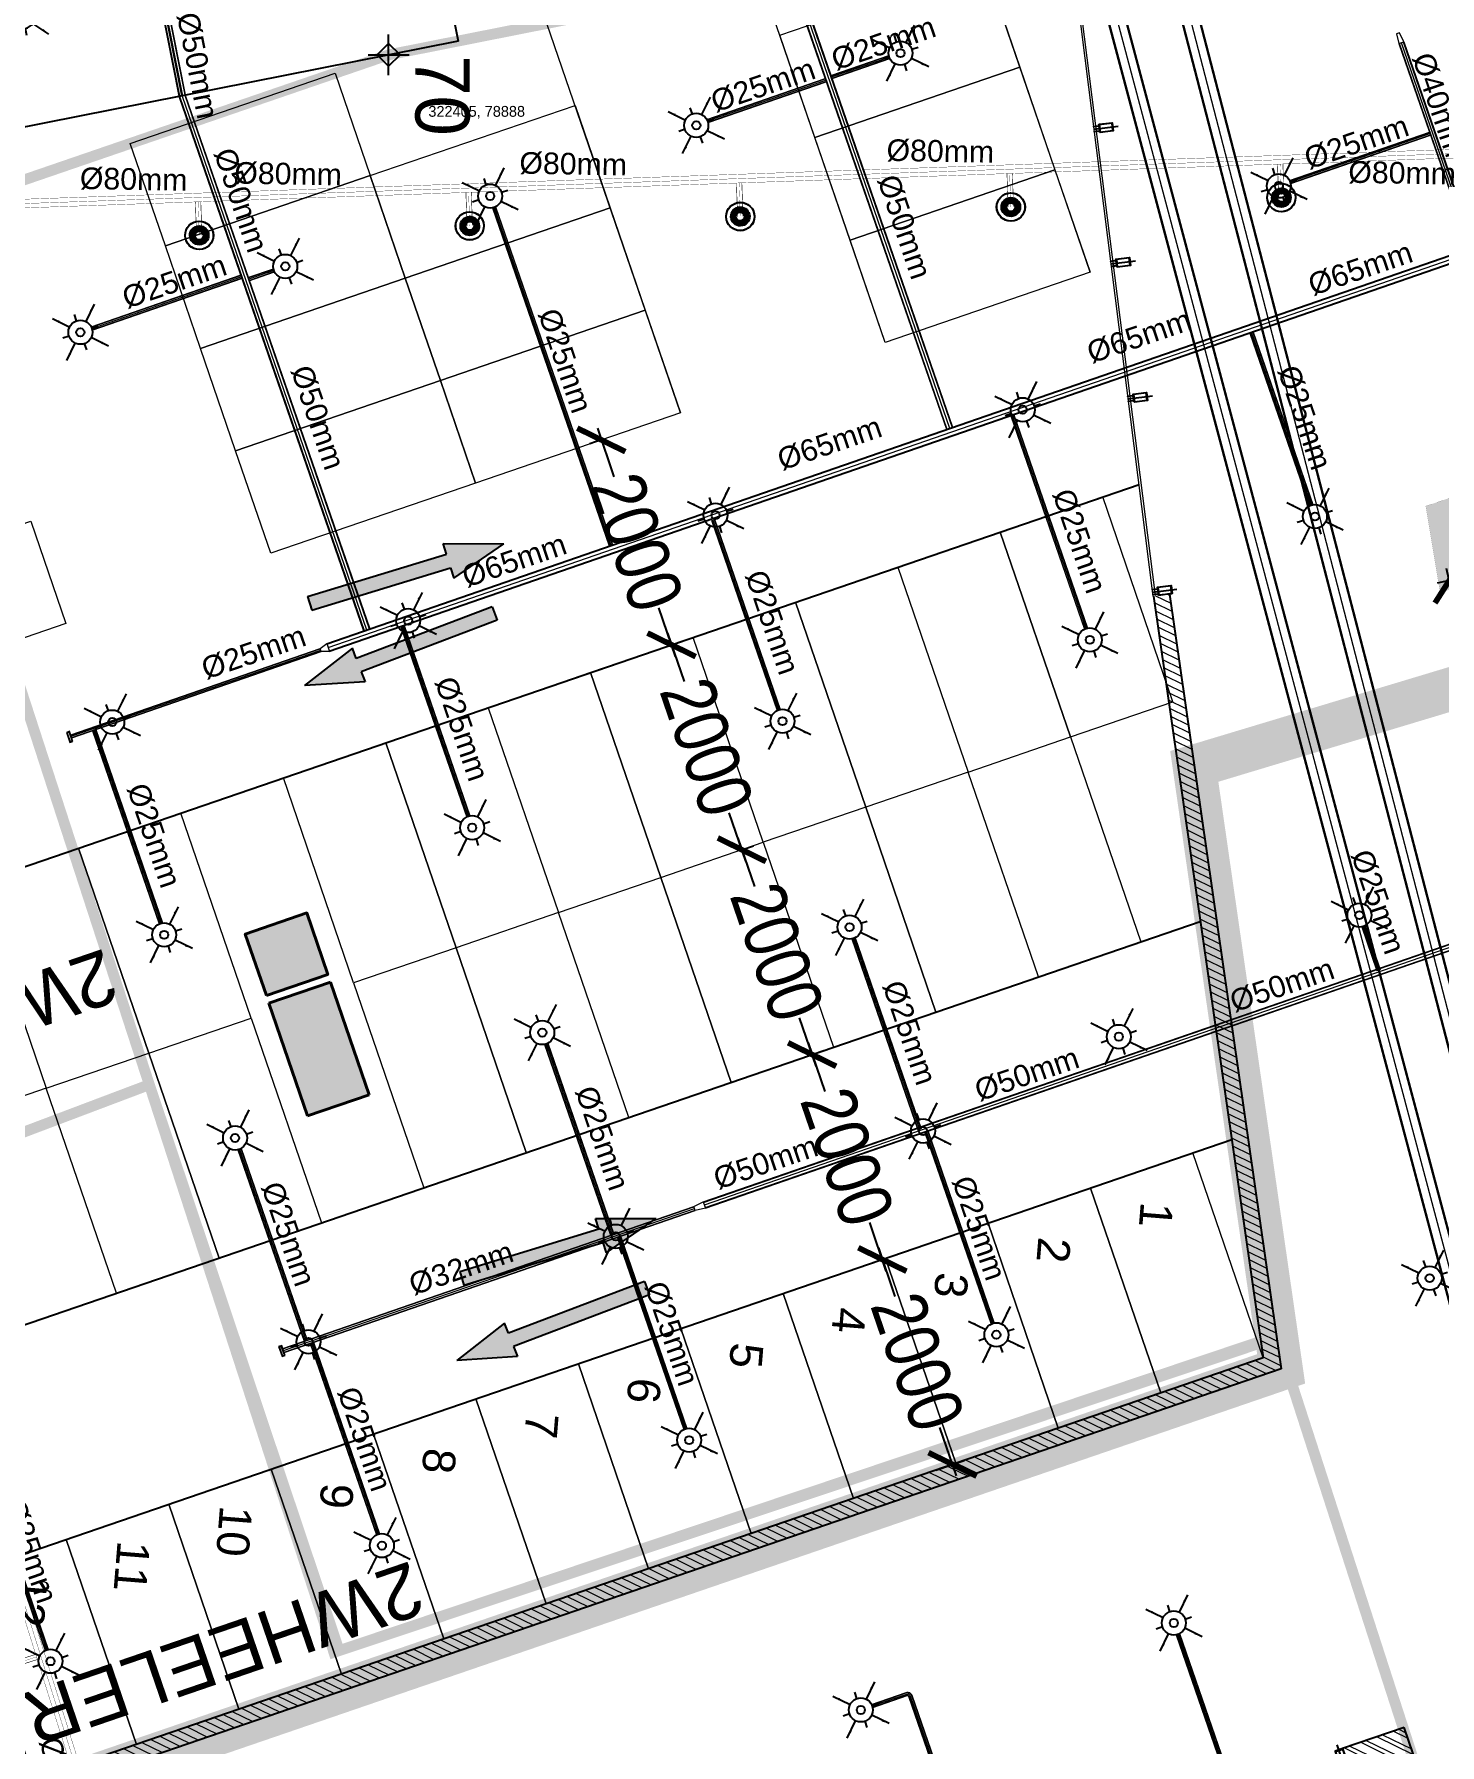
# Model space of a CAD drawing. Header units: inches. Extents: x 257070 to 799932, y -17980 to 269260.
# Drawn here: x 319131 to 332113, y 63285 to 79079 of the extents above; entities that cross this region are included whole.
import ezdxf
from ezdxf.enums import TextEntityAlignment as Align

# ---------------------------------------------------------------- set-up
doc = ezdxf.new("R2010")
doc.units = ezdxf.units.IN
doc.header["$MEASUREMENT"] = 0
doc.header["$PDMODE"] = 99
doc.header["$PDSIZE"] = 100
doc.linetypes.add('Basement 1floor plan$0$CENTERX2', pattern=[4, 2.5, -0.5, 0.5, -0.5])
doc.layers.add('0-AES-F-HYDRANT PIPE', color=7, linetype='Continuous', lineweight=15, true_color=0xf57247)
for name, color, linetype in [('0-AES-F-SPRINKLER', 10, 'Continuous'), ('0-aes-ff Nozzel', 30, 'Continuous'), ('0-aes-water curtan pipe', 200, 'Continuous'), ('2 wheeler barrier', 170, 'Continuous'), ('basement-1 r.c.c.$0$DSP_R.C.C.', 1, 'Continuous'), ('basement-1 r.c.c.$0$DSP_R.C.C. HATCH', 253, 'Continuous'), ('basement1_AP$0$A-_ROAD----_E-_-', 2, 'Continuous'), ('C 9$0$DSP_GLAZING', 150, 'Continuous'), ('C 9$0$DSP_MISCELANEOUS', 143, 'Continuous'), ('DSP_MISCELANEOUS', 252, 'Continuous'), ('DSP_SLAB CO-ORDINATES', 160, 'Continuous'), ('DSP_WALL', 7, 'Continuous'), ('RETAIL', 40, 'Continuous')]:
    doc.layers.add(name, color=color, linetype=linetype)
for name, color, linetype, lineweight in [('0-AES-F-SPRINKLER PIPE', 10, 'Continuous', 15), ('0-aes-FF-Sprinkler Header', 5, 'Continuous', 0), ('07--DIM-2', 2, 'Continuous', 25), ('E--CONCRETE-4', 4, 'Continuous', 40), ('E--CONCRETE-SHADE', 253, 'Continuous', 20), ('F--BRICKWALL HATCH', 252, 'Continuous', 20), ('L--CURTAINWALL', 140, 'Continuous', 20), ('M--TILING-2', 252, 'Continuous', 18), ('Q--PARKING', 253, 'Continuous', 13)]:
    doc.layers.add(name, color=color, linetype=linetype, lineweight=lineweight)
doc.layers.add('B', color=7, linetype='Continuous', true_color=0x9aad21)
doc.layers.add('CORE -E', color=7, linetype='Continuous', true_color=0x642d8b)
doc.styles.get("Standard").update_dxf_attribs({"font": 'arial.ttf'})
doc.styles.add('TEXT style 175', font='GOTHIC.TTF')
doc.styles.add('TEXT style 75', font='ARIALN.TTF')
doc.dimstyles.new('75', dxfattribs={"dimscale": 1.5, "dimtxt": 200, "dimasz": 113, "dimexe": 113, "dimexo": 0, "dimgap": 25, "dimtad": 0, "dimdec": 0, "dimrnd": 5, "dimzin": 0, "dimdsep": 46, "dimtxsty": 'TEXT style 75', "dimblk": 'ARCHTICK', "dimcen": 0.09, "dimdle": 113, "dimclrd": 8, "dimclre": 8, "dimclrt": 256, "dimadec": 0, "dimazin": 0, "dimtfac": 1, "dimtdec": 0, "dimtofl": 0, "dimtmove": 1, "dimatfit": 3, "dimldrblk": 'OPEN90', "dimfxl": 0, "dimtolj": 1, "dimtzin": 0, "dimarcsym": 0})
doc.dimstyles.new('ISO-25', dxfattribs={"dimtxt": 2.5, "dimasz": 2.5, "dimexe": 1.25, "dimexo": 0.625, "dimtad": 1, "dimtxsty": 'Standard', "dimcen": 2.5, "dimadec": 0, "dimazin": 0, "dimtfac": 1, "dimtmove": 0, "dimatfit": 3, "dimfxl": 1, "dimarcsym": 0})

# ---------------------------------------------------------------- blocks, each defined once
blk = doc.blocks.new('_ArchTick')
at = {"color": 0, "linetype": 'ByBlock', "const_width": 0.15}
blk.add_lwpolyline([(-0.5, -0.5), (0.5, 0.5)], dxfattribs=at)
blk = doc.blocks.new('*D248')
at = {"layer": '07--DIM-2', "color": 251, "lineweight": -2, "ltscale": 1000, "transparency": 16777216}
for p, q in [((326809, 67712), (327071, 67802)), ((326928, 67873), (327081, 67425)), ((327650, 65767), (327496, 66215)), ((327457, 65821), (327720, 65911))]:
    blk.add_line(p, q, dxfattribs=at)
at = {"layer": 'DEFPOINTS', "color": 0, "ltscale": 1000, "transparency": 16777216}
for p in [(326965, 67766), (326809, 67712, 0), (327457, 65821, 0)]:
    blk.add_point(p, dxfattribs=at)
at = {"layer": '07--DIM-2', "color": 251, "lineweight": -2, "ltscale": 1000, "transparency": 16777216, "xscale": 350, "yscale": 350, "zscale": 350}
for p, rotation in [((326965, 67766), 108.9299985757638), ((327613, 65874), 288.9299985757638)]:
    blk.add_blockref('_ArchTick', p, dxfattribs=dict(at, rotation=rotation))
at = {"layer": '07--DIM-2', "ltscale": 1000, "transparency": 16777216, "insert": (327289, 66820), "char_height": 500, "attachment_point": 5, "rotation": 288.93, "style": 'TEXT style 75'}
blk.add_mtext('\\A1;2000', dxfattribs=at)
blk = doc.blocks.new('_Open90')
at = {"color": 0, "linetype": 'ByBlock', "lineweight": -2}
for p, q in [((-0.5, 0.5), (0, 0)), ((0, 0), (-1, 0)), ((0, 0), (-0.5, -0.5))]:
    blk.add_line(p, q, dxfattribs=at)
blk = doc.blocks.new('*D249')
at = {"layer": '07--DIM-2', "color": 251, "lineweight": -2, "ltscale": 1000, "transparency": 16777216}
for p, q in [((326279, 69765), (326433, 69317)), ((326316, 69658), (326423, 69694)), ((327001, 67659), (326848, 68106)), ((326809, 67712), (327071, 67802))]:
    blk.add_line(p, q, dxfattribs=at)
at = {"layer": 'DEFPOINTS', "color": 0, "ltscale": 1000, "transparency": 16777216}
for p in [(326316, 69658), (326316, 69658), (326809, 67712, 0)]:
    blk.add_point(p, dxfattribs=at)
at = {"layer": '07--DIM-2', "color": 251, "lineweight": -2, "ltscale": 1000, "transparency": 16777216, "xscale": 350, "yscale": 350, "zscale": 350}
for p, rotation in [((326316, 69658), 108.9299985761652), ((326965, 67766), 288.9299985761652)]:
    blk.add_blockref('_ArchTick', p, dxfattribs=dict(at, rotation=rotation))
at = {"layer": '07--DIM-2', "ltscale": 1000, "transparency": 16777216, "insert": (326640, 68712), "char_height": 500, "attachment_point": 5, "rotation": 288.93, "style": 'TEXT style 75'}
blk.add_mtext('\\A1;2000', dxfattribs=at)
blk = doc.blocks.new('*D250')
at = {"layer": '07--DIM-2', "color": 251, "lineweight": -2, "ltscale": 1000, "transparency": 16777216}
for p, q in [((325630, 71656), (325784, 71209)), ((325667, 71549), (325774, 71586)), ((326352, 69551), (326199, 69998)), ((326316, 69658), (326423, 69694))]:
    blk.add_line(p, q, dxfattribs=at)
at = {"layer": 'DEFPOINTS', "color": 0, "ltscale": 1000, "transparency": 16777216}
for p in [(325667, 71549), (325667, 71549), (326316, 69658)]:
    blk.add_point(p, dxfattribs=at)
at = {"layer": '07--DIM-2', "color": 251, "lineweight": -2, "ltscale": 1000, "transparency": 16777216}
for p, xscale, yscale, zscale, rotation in [((325667, 71549), 350, 350, 350, 108.9299985761652), ((326316, 69658), 349.9999999999999, 349.9999999999999, 349.9999999999999, 288.9299985761652)]:
    blk.add_blockref('_ArchTick', p, dxfattribs=dict(at, xscale=xscale, yscale=yscale, zscale=zscale, rotation=rotation))
at = {"layer": '07--DIM-2', "ltscale": 1000, "transparency": 16777216, "insert": (325991, 70604), "char_height": 500, "attachment_point": 5, "rotation": 288.93, "style": 'TEXT style 75'}
blk.add_mtext('\\A1;2000', dxfattribs=at)
blk = doc.blocks.new('*D251')
at = {"layer": '07--DIM-2', "color": 251, "lineweight": -2, "ltscale": 1000, "transparency": 16777216}
for p, q in [((324981, 73548), (325135, 73101)), ((325018, 73441), (325125, 73478)), ((325704, 71443), (325550, 71890)), ((325667, 71549), (325774, 71586))]:
    blk.add_line(p, q, dxfattribs=at)
at = {"layer": 'DEFPOINTS', "color": 0, "ltscale": 1000, "transparency": 16777216}
for p in [(325018, 73441), (325018, 73441), (325667, 71549)]:
    blk.add_point(p, dxfattribs=at)
at = {"layer": '07--DIM-2', "color": 251, "lineweight": -2, "ltscale": 1000, "transparency": 16777216}
for p, xscale, yscale, zscale, rotation in [((325018, 73441), 350, 350, 350, 108.9299985761652), ((325667, 71549), 349.9999999999999, 349.9999999999999, 349.9999999999999, 288.9299985761652)]:
    blk.add_blockref('_ArchTick', p, dxfattribs=dict(at, xscale=xscale, yscale=yscale, zscale=zscale, rotation=rotation))
at = {"layer": '07--DIM-2', "ltscale": 1000, "transparency": 16777216, "insert": (325342, 72495), "char_height": 500, "attachment_point": 5, "rotation": 288.93, "style": 'TEXT style 75'}
blk.add_mtext('\\A1;2000', dxfattribs=at)
blk = doc.blocks.new('*D252')
at = {"layer": '07--DIM-2', "color": 251, "lineweight": -2, "ltscale": 1000, "transparency": 16777216}
for p, q in [((324333, 75440), (324486, 74993)), ((324369, 75333), (324262, 75296)), ((325055, 73334), (324901, 73782)), ((325018, 73441), (325125, 73478))]:
    blk.add_line(p, q, dxfattribs=at)
at = {"layer": 'DEFPOINTS', "color": 0, "ltscale": 1000, "transparency": 16777216}
for p in [(324369, 75333), (324369, 75333), (325018, 73441)]:
    blk.add_point(p, dxfattribs=at)
at = {"layer": '07--DIM-2', "color": 251, "lineweight": -2, "ltscale": 1000, "transparency": 16777216}
for p, xscale, yscale, zscale, rotation in [((324369, 75333), 350, 350, 350, 108.9299985761652), ((325018, 73441), 349.9999999999999, 349.9999999999999, 349.9999999999999, 288.9299985761652)]:
    blk.add_blockref('_ArchTick', p, dxfattribs=dict(at, xscale=xscale, yscale=yscale, zscale=zscale, rotation=rotation))
at = {"layer": '07--DIM-2', "ltscale": 1000, "transparency": 16777216, "insert": (324694, 74387), "char_height": 500, "attachment_point": 5, "rotation": 288.93, "style": 'TEXT style 75'}
blk.add_mtext('\\A1;2000', dxfattribs=at)
blk = doc.blocks.new('*U172')
at = {"layer": 'DSP_SLAB CO-ORDINATES', "color": 206}
for p, q in [((0, -188), (0, 188)), ((-188, 0), (188, 0))]:
    blk.add_line(p, q, dxfattribs=at)
at = {"layer": 'DSP_SLAB CO-ORDINATES', "color": 206, "ltscale": 3.5}
blk.add_lwpolyline([(-105, 0), (0, 106), (105, 0), (0, -105), (-105, 0)], dxfattribs=at)
at = {"layer": 'DEFPOINTS', "style": 'TEXT style 175'}
blk.add_attdef('CORDINATE', (367, -572), '', height=100, dxfattribs=at)
at = {"layer": 'DSP_SLAB CO-ORDINATES', "color": 214, "style": 'TEXT style 175'}
blk.add_attdef('NO.', (247, -4), '', height=500, rotation=270, dxfattribs=at)
blk = doc.blocks.new('*D378')
at = {"layer": '07--DIM-2', "color": 251, "lineweight": -2, "ltscale": 1000, "transparency": 16777216}
for p, q in [((335453, 74764), (334393, 74527)), ((335708, 73107), (335318, 74850)), ((332091, 74012), (333151, 74249)), ((332566, 72404), (332176, 74147))]:
    blk.add_line(p, q, dxfattribs=at)
at = {"layer": 'DEFPOINTS', "color": 0, "ltscale": 1000, "transparency": 16777216}
for p in [(332201, 74036), (335708, 73107, 0), (332566, 72404, 0)]:
    blk.add_point(p, dxfattribs=at)
at = {"layer": '07--DIM-2', "color": 251, "lineweight": -2, "ltscale": 1000, "transparency": 16777216, "xscale": 350, "yscale": 350, "zscale": 350}
for p, rotation in [((335343, 74739), 12.60947581862189), ((332201, 74036), 192.6094758186219)]:
    blk.add_blockref('_ArchTick', p, dxfattribs=dict(at, rotation=rotation))
at = {"layer": '07--DIM-2', "ltscale": 1000, "transparency": 16777216, "insert": (333772, 74388), "char_height": 500, "attachment_point": 5, "rotation": 12.6095, "style": 'TEXT style 75'}
blk.add_mtext('\\A1;3220', dxfattribs=at)
blk = doc.blocks.new('basement1_AP$0$AR-DIR-A')
h = blk.add_hatch()
h.set_pattern_fill('ANSI31', color=8)
h.paths.add_polyline_path([(158, -458), (26, -458), (26, -1800), (-74, -1800), (92, -2335), (258, -1800), (158, -1800)])
at = {"layer": 'DSP_MISCELANEOUS', "color": 8}
for p, q in [((158, -458), (26, -458)), ((26, -458), (26, -1800)), ((158, -458), (158, -1800)), ((26, -1800), (-74, -1800)), ((-74, -1800), (92, -2335)), ((258, -1800), (92, -2335)), ((158, -1800), (258, -1800))]:
    blk.add_line(p, q, dxfattribs=at)
blk = doc.blocks.new('C 9$0$GLMUL')
at = {"layer": 'C 9$0$DSP_GLAZING', "color": 253, "ltscale": 3.5}
for points in [[(65515, 39378), (65503, 39378), (65503, 39428), (65500, 39428), (65500, 39378), (65456, 39378), (65456, 39428), (65453, 39428), (65453, 39378), (65440, 39378), (65440, 39253), (65515, 39253)], [(65443, 39256), (65443, 39375), (65512, 39375), (65512, 39256)]]:
    blk.add_lwpolyline(points, close=True, dxfattribs=at)
blk = doc.blocks.new('C 9$0$GRIDG')
at = {"layer": 'C 9$0$DSP_MISCELANEOUS', "color": 8, "ltscale": 3.5}
blk.add_line((39148, 75466), (38926, 75503), dxfattribs=at)
at = {"color": 8, "rotation": 260.4679748069429}
blk.add_blockref('C 9$0$GLMUL', (11108, 146569), dxfattribs=at)
blk = doc.blocks.new('A$C74B46BF2')
at = {"layer": 'basement-1 r.c.c.$0$DSP_R.C.C. HATCH', "ltscale": 2}
blk.add_hatch(color=8, dxfattribs=at).paths.add_polyline_path([(-9692, 39434), (-9692, 40245), (-8892, 40112), (-8892, 39301)])
at = {"layer": 'basement-1 r.c.c.$0$DSP_R.C.C. HATCH', "ltscale": 3.5}
h = blk.add_hatch(color=8, dxfattribs=at)
h.dxf.hatch_style = 1
h.paths.add_polyline_path([(-8890, 27840), (-8890, 28440), (-9490, 28440), (-9490, 27840)])
at = {"layer": 'basement-1 r.c.c.$0$DSP_R.C.C. HATCH'}
blk.add_hatch(color=8, dxfattribs=at).paths.add_polyline_path([(-8815, 28440), (-8815, 27840), (-7715, 27840), (-7715, 28440)])
at = {"layer": 'F--BRICKWALL HATCH'}
h = blk.add_hatch(dxfattribs=at)
h.set_pattern_fill('ANSI31', color=8, scale=500, style=0)
h.set_pattern_definition([(45, (-880495.806, -1082619.096), (-44.1941738, 44.1941738), [])])
h.paths.add_polyline_path([(-2590, 35588), (-9692, 36932), (-9722, 36785), (-2740, 35464), (-2740, 11168), (-9692, 12534), (-9721, 12387), (-2590, 10986)])
h = blk.add_hatch(dxfattribs=at)
h.set_pattern_fill('ANSI32', color=8, scale=300, style=0)
h.set_pattern_definition([(45, (-880495.81, -1082619.1), (-79.549513, 79.549513), []), (45, (-880442.77, -1082619.1), (-79.549513, 79.549513), [])])
h.paths.add_polyline_path([(1910, 35588), (1910, 35588), (910, 35588), (910, 34988), (1910, 34988), (1910, 35463), (1910, 35463)])
h.paths.add_polyline_path([(1710, 35388), (1710, 35188), (1110, 35188), (1110, 35388)], flags=16)
at = {"layer": 'basement-1 r.c.c.$0$DSP_R.C.C.', "color": 8}
for p, q in [((-8815, 28440), (-8815, 27840)), ((-7715, 28440), (-8815, 28440)), ((-7715, 27840), (-7715, 28440)), ((-8815, 27840), (-7715, 27840))]:
    blk.add_line(p, q, dxfattribs=at)
at = {"layer": 'basement-1 r.c.c.$0$DSP_R.C.C.', "color": 8, "lineweight": 30, "const_width": 0.5, "elevation": 0}
blk.add_lwpolyline([(-9692, 39434), (-9692, 40245), (-8892, 40112), (-8892, 39301)], close=True, dxfattribs=at)
at = {"layer": 'basement-1 r.c.c.$0$DSP_R.C.C.', "color": 8, "ltscale": 10, "elevation": 0}
blk.add_lwpolyline([(-8890, 27840), (-8890, 28440), (-9490, 28440), (-9490, 27840)], close=True, dxfattribs=at)
at = {"layer": 'DSP_WALL', "color": 8}
for p, q in [((-9692, 36932), (-2590, 35588)), ((-9720, 36785), (-2740, 35464)), ((-2590, 35588), (-2590, 10986)), ((-2740, 35464), (-2740, 11168))]:
    blk.add_line(p, q, dxfattribs=at)
at = {"layer": 'DSP_WALL', "color": 8, "elevation": 0}
blk.add_lwpolyline([(910, 35588), (910, 34988), (1910, 34988), (1910, 35588)], close=True, dxfattribs=at)
at = {"layer": 'L--CURTAINWALL', "color": 8}
for p, q in [((-9722, 36806), (-17667, 38450)), ((-9722, 36785), (-17667, 38429))]:
    blk.add_line(p, q, dxfattribs=at)
at = {"layer": 'C 9$0$DSP_GLAZING', "color": 8, "xscale": -0.9999999999999996, "rotation": 68.75395451964148}
for p in [(70545, 46806), (71774, 46552), (73003, 46297), (74764, 45933)]:
    blk.add_blockref('C 9$0$GRIDG', p, dxfattribs=at)
at = {"layer": 'C 9$0$DSP_GLAZING', "color": 8, "rotation": 9.50787632044804}
blk.add_blockref('C 9$0$GRIDG', (-25059, -45945), dxfattribs=at)
blk = doc.blocks.new('*U737')
at = {"layer": '0-AES-F-SPRINKLER PIPE', "color": 200, "lineweight": 30, "const_width": 2.67}
for points in [[(-1770300, 103199), (-1770300, 47081)], [(-1770220, 103199), (-1770220, 47081)]]:
    blk.add_lwpolyline(points, dxfattribs=at)
at = {"layer": '0-AES-F-SPRINKLER PIPE', "color": 252, "lineweight": 30, "const_width": 2.67}
blk.add_lwpolyline([(-1770260, 103199), (-1770260, 47081)], dxfattribs=at)
blk = doc.blocks.new('*U742')
at = {"layer": '0-AES-F-SPRINKLER PIPE', "color": 200, "lineweight": 30, "const_width": 2.67}
for points in [[(-1770300, 129649), (-1770300, 110530)], [(-1770220, 129649), (-1770220, 110530)]]:
    blk.add_lwpolyline(points, dxfattribs=at)
at = {"layer": '0-AES-F-SPRINKLER PIPE', "color": 252, "lineweight": 30, "const_width": 2.67}
blk.add_lwpolyline([(-1770260, 129649), (-1770260, 110530)], dxfattribs=at)
blk = doc.blocks.new('*U701')
at = {"layer": '0-aes-FF-Sprinkler Header', "color": 1, "const_width": 5}
for points in [[(12087231, -3664419), (12087541, -3664419)], [(12087231, -3664469), (12087541, -3664469)]]:
    blk.add_lwpolyline(points, dxfattribs=at)
at = {"layer": '0-aes-FF-Sprinkler Header', "color": 8, "const_width": 2}
blk.add_lwpolyline([(12087231, -3664444), (12087541, -3664444)], dxfattribs=at)
blk = doc.blocks.new('Nozzel')
at = {"transparency": 33554585}
h = blk.add_hatch(color=30, dxfattribs=at)
h.dxf.hatch_style = 1
edge = h.paths.add_edge_path()
edge.add_ellipse((-1664094, 224269), major_axis=(0.9, 87), ratio=1, start_angle=0, end_angle=360)
edge = h.paths.add_edge_path(flags=16)
edge.add_arc((-1664094, 224269), 40, 0, 360)
blk.add_circle((-1664094, 224269), 40)
at = {"layer": '0-AES-F-SPRINKLER', "color": 13}
blk.add_circle((-1664094, 224269), 131, dxfattribs=at)
for major_axis, start_param, end_param in [((1, 130), 1.575618, 7.858803), ((0.9, 87), 1.580914353715009, 7.864099660894595)]:
    blk.add_ellipse((-1664094, 224269), major_axis=major_axis, ratio=1, start_param=start_param, end_param=end_param, dxfattribs=at)
at = {"layer": '0-AES-F-SPRINKLER PIPE', "lineweight": 30, "rotation": 180}
blk.add_blockref('*U701', (10423137, -3440175), dxfattribs=at)
blk = doc.blocks.new('*U603')
at = {"layer": '0-AES-F-SPRINKLER'}
for p, q in [((171672, 56809), (171672, 56871)), ((171562, 56699), (171500, 56699)), ((171783, 56699), (171845, 56699)), ((171672, 56588), (171672, 56526))]:
    blk.add_line(p, q, dxfattribs=at)
for radius in [111, 37.8]:
    blk.add_circle((171672, 56699), radius, dxfattribs=at)
at = {"layer": '0-AES-F-SPRINKLER PIPE'}
for points, override in [([(171468, 56903), (171594, 56777)], {"dimasz": 70, "dimtad": 0, "dimfxl": 13, "dimarcsym": 1}), ([(171877, 56903), (171751, 56777)], {"dimasz": 70, "dimtad": 0, "dimfxl": 13, "dimarcsym": 1}), ([(171468, 56494), (171594, 56620)], {"dimasz": 70, "dimtad": 0, "dimfxl": 13, "dimarcsym": 1}), ([(171877, 56494), (171751, 56620)], {"dimasz": 70, "dimgap": 0.625, "dimtad": 0, "dimfxl": 13, "dimarcsym": 1})]:
    blk.add_leader(points, dimstyle='ISO-25', override=override, dxfattribs=at)

msp = doc.modelspace()

# ---------------------------------------------------------------- hatches: boundary and pattern name
at = {"layer": 'E--CONCRETE-SHADE', "ltscale": 3.5}
h = msp.add_hatch(color=8, dxfattribs=at)
h.dxf.hatch_style = 1
h.paths.add_polyline_path([(321275.5, 70203.1), (321843, 70397.8), (321648.4, 70965.3), (321080.8, 70770.7)])
at = {"layer": 'E--CONCRETE-SHADE'}
msp.add_hatch(color=8, dxfattribs=at).paths.add_polyline_path([(321867.4, 70326.8), (321299.8, 70132.2), (321656.7, 69091.7), (322224.2, 69286.3)])

# ---------------------------------------------------------------- linework, layer by layer
at = {"layer": '0-AES-F-HYDRANT PIPE', "ltscale": 1000, "elevation": 0}
for points in [[(327999.6, 83130.5), (336302.9, 51944.1), (348158, 56692.6), (347766.2, 58912.3)], [(328009.3, 83133.1), (336309.6, 51957.5), (348146.8, 56698.9), (347756.3, 58910.6)], [(328082.1, 83152.1), (336360.5, 52059), (348062, 56746), (347682.2, 58897.5)], [(328154.9, 83171.1), (336411.4, 52160.5), (347977.2, 56793.1), (347608.1, 58884.4)], [(328164.6, 83173.6), (336418.1, 52173.9), (347966, 56799.4), (347598.2, 58882.7)]]:
    msp.add_lwpolyline(points, dxfattribs=at)
at = {"layer": '0-AES-F-SPRINKLER', "color": 7, "const_width": 100, "elevation": 0}
for points in [[(356607.5, 78193.9), (356438.2, 71883.8), (345953.6, 68179.4), (332024.7, 62667.8), (330604.2, 67058.4), (321899.6, 64138.4), (317671.9, 77137.1), (317715.9, 91029.5), (324246.5, 117779.9), (364035.7, 109784.7), (363210.3, 79337.2), (363210.3, 79337.2)], [(321656.3, 107312.1), (317715.9, 91029.5), (317671.9, 77137.1), (320194.8, 69380), (277183.8, 53136.7), (281575.8, 117011.5)]]:
    msp.add_lwpolyline(points, close=True, dxfattribs=at)
at = {"layer": '0-AES-F-SPRINKLER', "color": 7, "const_width": 100}
msp.add_lwpolyline([(321947.7, 64154.5), (320194.8, 69380), (306624.2, 64255), (277183.8, 53136.7), (275607, 28195.2), (286480.9, 13609.8), (286969.4, 13130.9), (314703.6, 41422), (322260.6, 34233.9), (333044, 30733.9), (338666.9, 32692.4), (340694.2, 37298.5), (338918.2, 41957.2), (336792.7, 47939.3), (330607.7, 67045.1)], close=True, dxfattribs=at)
at = {"layer": '0-AES-F-SPRINKLER PIPE', "ltscale": 1000, "elevation": 0}
for points in [[(328784.5, 82829.1), (332971.6, 66704.1), (337145.5, 53352.9), (348447.3, 57501), (347890.4, 59163.5)], [(328794.2, 82831.7), (332981.2, 66706.9), (337151.9, 53365.9), (348437, 57507.9), (347880.4, 59163.1)], [(328866.8, 82850.5), (333053.3, 66727.5), (337200, 53463.5), (348360, 57559.5), (347805.4, 59160.3)], [(328939.4, 82869.4), (333125.5, 66748.1), (337248.1, 53561.1), (348283, 57611.1), (347730.5, 59157.5)], [(328949.1, 82871.9), (333135.1, 66750.9), (337254.5, 53574.1), (348272.7, 57618), (347720.5, 59157.1)], [(326489.9, 78698.3), (327023.6, 78882.8)], [(326490.8, 78695.5), (327024.2, 78879.8)], [(326494.9, 78683.6), (327027.5, 78867.7)], [(326499, 78671.8), (327032.3, 78856.1)], [(326500, 78669), (327033.6, 78853.4)], [(325343.2, 78291.5), (326436.4, 78669.3)], [(325344.6, 78288.8), (326437.4, 78666.5)], [(325349.9, 78277.4), (326441.4, 78654.7)], [(325353.8, 78265.5), (326445.5, 78642.9)], [(325354.6, 78262.6), (326446.5, 78640)], [(323363.8, 77474.8), (324442.4, 74354.3)], [(323366.8, 77475.4), (324445.2, 74355.3)], [(323378.8, 77478.9), (324457, 74359.4)], [(323390.4, 77483.6), (324468.8, 74363.5)], [(323393.1, 77484.9), (324471.7, 74364.5)], [(321833.8, 73452.7), (332374.6, 77096)], [(321835.8, 73447), (332376.5, 77090.3)], [(321103.4, 76831.1), (321342, 76913.6)], [(321846.4, 73416.3), (332387.2, 77059.6)], [(321857, 73385.6), (332397.8, 77028.9)], [(321859, 73379.9), (332399.7, 77023.2)], [(319657.6, 76376.8), (321044, 76856)], [(319658.9, 76374.1), (321045, 76853.2)], [(319663.7, 76362.5), (321049.1, 76841.4)], [(319667.1, 76350.5), (321053.2, 76829.6)], [(319667.7, 76347.5), (321054.2, 76826.7)], [(321104.4, 76828.3), (321342.6, 76910.6)], [(321108.5, 76816.5), (321346, 76898.6)], [(321112.6, 76804.7), (321350.7, 76887)], [(321113.5, 76801.8), (321352.1, 76884.3)], [(330359, 76317.9), (330909.6, 74725.1)], [(330361.9, 76318.9), (330912.3, 74726.4)], [(330373.7, 76322.9), (330923.9, 74731.2)], [(330385.5, 76327), (330935.9, 74734.6)], [(330388.3, 76328), (330938.9, 74735.2)], [(328149.8, 75554.3), (328830.3, 73585.3)], [(328152.6, 75555.3), (328833, 73586.7)], [(328164.4, 75559.3), (328844.6, 73591.4)], [(328176.3, 75563.4), (328856.7, 73594.9)], [(328179.1, 75564.4), (328859.6, 73595.5)], [(325385.3, 74591.2), (325992.6, 72834.3)], [(325388.2, 74592.2), (325995.3, 72835.7)], [(325400, 74596.3), (326006.9, 72840.4)], [(325411.8, 74600.3), (326018.9, 72843.8)], [(325414.6, 74601.3), (326021.9, 72844.5)], [(319468.6, 72610.9), (321772.8, 73407.3)], [(319469.6, 72608), (321773.8, 73404.4)], [(319473.7, 72596.2), (321777.9, 73392.6)], [(319477.8, 72584.4), (321781.9, 73380.8)], [(319478.7, 72581.6), (321782.9, 73378)], [(319685.2, 72652.9), (320301.5, 70869.7)], [(319697, 72657), (320313.8, 70872.5)], [(319699.8, 72658), (320316.8, 70873)], [(319670.5, 72647.9), (320287, 70864.4)], [(319673.4, 72648.8), (320289.8, 70865.5)], [(325310.8, 68297.3), (334345.4, 71420)], [(325312.5, 68292.6), (334347, 71415.3)], [(325320.6, 68269), (334355.2, 71391.7)], [(325328.8, 68245.3), (334363.4, 71368)], [(325330.4, 68240.6), (334365, 71363.3)], [(326683.5, 70724.9), (327292.4, 68963)], [(326686.4, 70725.5), (327295.3, 68964)], [(326698.5, 70728.9), (327307.1, 68968.1)], [(326710.1, 70733.6), (327318.9, 68972.1)], [(326712.8, 70735), (327321.7, 68973.1)], [(323845.7, 69751.6), (324454.7, 67989.8)], [(323848.7, 69752.2), (324457.5, 67990.7)], [(323860.7, 69755.7), (324469.3, 67994.8)], [(323872.3, 69760.4), (324481.2, 67998.9)], [(323875, 69761.7), (324484, 67999.9)], [(327357, 68937.5), (327968.1, 67169.3)], [(327359.8, 68938.5), (327970.8, 67170.6)], [(327371.6, 68942.6), (327982.4, 67175.3)], [(327383.4, 68946.6), (327994.5, 67178.8)], [(327386.3, 68947.6), (327997.4, 67179.4)], [(321427.5, 66943.4), (325223.3, 68255.4)], [(321428.5, 66940.6), (325224.2, 68252.6)], [(321433.7, 66925.5), (325229.5, 68237.4)], [(321438.9, 66910.4), (325234.7, 68222.3)], [(321439.9, 66907.5), (325235.7, 68219.5)], [(324519.2, 67964.3), (325130.4, 66196)], [(324522, 67965.2), (325133.1, 66197.4)], [(324533.9, 67969.3), (325144.7, 66202.1)], [(324545.7, 67973.4), (325156.7, 66205.5)], [(324548.5, 67974.4), (325159.7, 66206.1)], [(321681.5, 66991), (322292.6, 65222.8)], [(321684.3, 66992), (322295.4, 65224.1)], [(321696.1, 66996.1), (322306.9, 65228.9)], [(321707.9, 67000.2), (322319, 65232.3)], [(321710.8, 67001.1), (322321.9, 65232.9)], [(318615.8, 65939), (319232.4, 64155)], [(318618.6, 65940), (319235.1, 64156.4)], [(318630.4, 65944.1), (319246.7, 64161.1)], [(318642.3, 65948.1), (319258.7, 64164.5)], [(318645.1, 65949.1), (319261.7, 64165.2)]]:
    msp.add_lwpolyline(points, dxfattribs=at)
for points in [[(325706.6, 81581.5), (326077.5, 79710, 0.0342972), (326080.3, 79699.4), (327555.9, 75430.5)], [(325711.5, 81582.5), (326082.4, 79711, 0.0342972), (326085.1, 79701), (327560.6, 75432.1)], [(325736, 81587.3), (326106.9, 79715.8, 0.0342972), (326108.7, 79709.2), (327584.2, 75440.3)], [(325760.5, 81592.2), (326131.4, 79720.7, 0.0342972), (326132.3, 79717.4), (327607.8, 75448.4)], [(325765.4, 81593.2), (326136.3, 79721.7, 0.0342972), (326137.1, 79719), (327612.6, 75450.1)], [(320150.6, 80389.9), (320521.5, 78518.4, 0.0342972), (320522.4, 78515.1), (322225.4, 73588.1)], [(320155.5, 80390.9), (320526.4, 78519.4, 0.0342972), (320527.2, 78516.7), (322230.1, 73589.7)], [(320096.7, 80379.2), (320467.6, 78507.7, 0.0342972), (320470.5, 78497.1), (322173.4, 73570.1)], [(320101.6, 80380.2), (320472.5, 78508.7, 0.0342972), (320475.2, 78498.8), (322178.2, 73571.7)], [(320126.1, 80385), (320497, 78513.5, 0.0342972), (320498.8, 78506.9), (322201.8, 73579.9)]]:
    msp.add_lwpolyline(points, format="xyb", dxfattribs=at)
at = {"layer": '0-AES-F-SPRINKLER PIPE', "ltscale": 1000}
msp.add_lwpolyline([(331742.2, 79090.9), (331712.9, 79080.8), (331734.2, 78993.2), (331779.5, 79008.9)], close=True, dxfattribs=at)
for points in [[(331734.2, 78993.2), (332291, 77382.1)], [(331738, 78994.5), (332294.8, 77383.4)], [(331756.9, 79001), (332313.7, 77389.9)], [(331775.8, 79007.6), (332332.6, 77396.5)], [(331779.5, 79008.9), (332336.4, 77397.8)], [(330725.7, 77728.7), (332017, 78175)], [(330727, 77726), (332018, 78172.1)], [(330731.8, 77714.4), (332022, 78160.3)], [(330735.2, 77702.3), (332026.1, 78148.5)], [(330735.8, 77699.4), (332027.1, 78145.7)], [(322518.8, 73608), (323126, 71851.1)], [(322521.6, 73609), (323128.8, 71852.5)], [(322533.5, 73613.1), (323140.3, 71857.2)], [(322545.3, 73617.1), (323152.4, 71860.6)], [(322548.1, 73618.1), (323155.3, 71861.3)], [(331391.7, 70836.9), (331531.6, 70432.1)], [(331394.7, 70837.5), (331534.4, 70433.1)], [(331406.7, 70840.9), (331546.3, 70437.2)], [(331418.3, 70845.6), (331558.1, 70441.3)], [(331421, 70847), (331560.9, 70442.2)], [(321013.5, 68779.6), (321624.6, 67011.6)], [(321016.5, 68780.4), (321627.5, 67012.6)], [(321028.3, 68784.4), (321639.3, 67016.7)], [(321039.7, 68789.8), (321651.1, 67020.7)], [(321042.3, 68791.3), (321653.9, 67021.7)], [(329678.3, 64301.5), (331816.1, 58116.3)], [(329681.2, 64302.1), (331819, 58117.3)], [(329693.3, 64305.6), (331830.8, 58121.4)], [(329704.9, 64310.3), (331842.6, 58125.5)], [(329707.6, 64311.7), (331845.4, 58126.5)]]:
    msp.add_lwpolyline(points, dxfattribs=at)
at = {"layer": '0-AES-F-SPRINKLER PIPE', "ltscale": 1000, "elevation": 0}
for points in [[(321833.8, 73452.7), (321859, 73379.9), (321782.9, 73378), (321772.8, 73407.3)], [(319457.6, 72642.7), (319428.4, 72632.6), (319460.5, 72539.7), (319489.7, 72549.8)], [(319453.7, 72634.6), (319436.6, 72628.6), (319464.5, 72547.8), (319481.6, 72553.7)], [(325310.8, 68297.3), (325330.4, 68240.6), (325235.7, 68219.5), (325223.3, 68255.4)], [(321417.6, 66972), (321388.4, 66961.9), (321420.6, 66868.9), (321449.8, 66879)], [(321413.7, 66963.8), (321396.6, 66957.9), (321424.5, 66877.1), (321441.6, 66883)]]:
    msp.add_lwpolyline(points, close=True, dxfattribs=at)
at = {"layer": '0-AES-F-SPRINKLER PIPE', "ltscale": 1000}
for points in [[(326865.2, 63657.9), (327184.8, 63768.3, -0.4142136), (327236.3, 63743.3), (329425.9, 57408.2)], [(326866.6, 63655.2), (327185.8, 63765.5, -0.4142136), (327233.5, 63742.3), (329423.1, 57407.3)], [(326871.3, 63643.6), (327189.9, 63753.7, -0.4142136), (327221.7, 63738.2), (329411.3, 57403.2)], [(326874.7, 63631.5), (327193.9, 63741.9, -0.4142136), (327209.8, 63734.1), (329399.5, 57399.1)], [(326875.3, 63628.6), (327194.9, 63739, -0.4142136), (327207, 63733.2), (329396.6, 57398.1)]]:
    msp.add_lwpolyline(points, format="xyb", dxfattribs=at)
at = {"layer": '2 wheeler barrier', "color": 8, "const_width": 100, "elevation": 0}
msp.add_lwpolyline([(308334.1, 75171.7), (308667.2, 74176.6), (322405, 78888.2), (328675.2, 80130.9)], dxfattribs=at)
at = {"layer": 'basement1_AP$0$A-_ROAD----_E-_-', "color": 8}
for p, q in [((308899.6, 67913.3, 0), (329336.2, 74922.2, 0)), ((309250.8, 63805, 0), (329900.3, 70887, 0)), ((309250.8, 63805, 0), (329900.3, 70887, 0)), ((307209.3, 60990.5, 0), (330191, 68872.3, 0))]:
    msp.add_line(p, q, dxfattribs=at)
at = {"layer": 'E--CONCRETE-4', "color": 8}
for p, q in [((321867.4, 70326.8, 0), (321299.8, 70132.2, 0)), ((322224.2, 69286.3, 0), (321867.4, 70326.8, 0)), ((321299.8, 70132.2, 0), (321656.7, 69091.7, 0)), ((321656.7, 69091.7, 0), (322224.2, 69286.3, 0))]:
    msp.add_line(p, q, dxfattribs=at)
at = {"layer": 'E--CONCRETE-4', "color": 8, "ltscale": 10, "elevation": 0}
msp.add_lwpolyline([(321275.5, 70203.1), (321843, 70397.8), (321648.4, 70965.3), (321080.8, 70770.7)], close=True, dxfattribs=at)
at = {"layer": 'M--TILING-2', "color": 8, "linetype": 'Basement 1floor plan$0$CENTERX2', "ltscale": 1000, "const_width": 400, "elevation": 0}
msp.add_lwpolyline([(362913.5, 78945.2), (356607.5, 78193.9), (356438.2, 72048.3), (343669.7, 67336.7), (342600.9, 73096.2), (342087.7, 75861.7), (341941.8, 76287.4), (341917.2, 76359.2), (332268.4, 73048.3), (329845.4, 72318.4), (330647.8, 66756.1), (307375.3, 58777.1), (306624.2, 64255), (304158.1, 63408.2), (297379.9, 61087.4), (297421.1, 71567), (313496.8, 77026.1), (313768.1, 82434.7), (332643.3, 86444.5), (338945.2, 87865.2), (350086.4, 91684.8, -0.0291146), (350643, 101934, -0.0244026)], format="xyb", dxfattribs=at)
at = {"layer": 'M--TILING-2', "color": 8, "elevation": 0}
for points in [[(328883.2, 76881.2), (327826.4, 79962.6)], [(326991.4, 76232.4), (325846.6, 79570.3)], [(325099.5, 75583.6), (323866.8, 79177.9)]]:
    msp.add_lwpolyline(points, dxfattribs=at)
at = {"layer": 'Q--PARKING', "color": 8, "elevation": 0}
for points in [[(326342.5, 78124.2), (326018.1, 79070.2), (327910, 79719), (328234.4, 78773.1), (326342.5, 78124.2)], [(320342.6, 77123.7), (320018.2, 78069.6), (321910.1, 78718.4), (322234.5, 77772.5), (320342.6, 77123.7)], [(326667, 77178.3), (326342.5, 78124.2), (328234.4, 78773.1), (328558.8, 77827.2), (326667, 77178.3)], [(322558.9, 76826.6), (322234.5, 77772.5), (324126.3, 78421.3), (324450.7, 77475.4), (322558.9, 76826.6)], [(320667.1, 76177.8), (320342.6, 77123.7), (322234.5, 77772.5), (322558.9, 76826.6), (320667.1, 76177.8)], [(326991.4, 76232.4), (326667, 77178.3), (328558.8, 77827.2), (328883.2, 76881.2), (326991.4, 76232.4)], [(322883.3, 75880.7), (322558.9, 76826.6), (324450.7, 77475.4), (324775.1, 76529.5), (322883.3, 75880.7)], [(320991.5, 75231.9), (320667.1, 76177.8), (322558.9, 76826.6), (322883.3, 75880.7), (320991.5, 75231.9)], [(323207.7, 74934.8), (322883.3, 75880.7), (324775.1, 76529.5), (325099.5, 75583.6), (323207.7, 74934.8)], [(321315.9, 74285.9), (320991.5, 75231.9), (322883.3, 75880.7), (323207.7, 74934.8), (321315.9, 74285.9)], [(328702.6, 72590.6), (329648.5, 72915), (328999.7, 74806.8), (328053.8, 74482.4), (328702.6, 72590.6)], [(317532.2, 72988.3), (317207.8, 73934.2), (319099.6, 74583), (319424, 73637.1), (317532.2, 72988.3)], [(327756.7, 72266.2), (328702.6, 72590.6), (328053.8, 74482.4), (327107.9, 74158), (327756.7, 72266.2)], [(327756.7, 72266.2), (326810.8, 71941.8), (326162, 73833.6), (327107.9, 74158), (327756.7, 72266.2)], [(326810.8, 71941.8), (325864.9, 71617.4), (325216, 73509.2), (326162, 73833.6), (326810.8, 71941.8)], [(324919, 71292.9), (325864.9, 71617.4), (325216, 73509.2), (324270.1, 73184.8), (324919, 71292.9)], [(323973, 70968.5), (324919, 71292.9), (324270.1, 73184.8), (323324.2, 72860.4), (323973, 70968.5)], [(323973, 70968.5), (323027.1, 70644.1), (322378.3, 72536), (323324.2, 72860.4), (323973, 70968.5)], [(323027.1, 70644.1), (322081.2, 70319.7), (321432.4, 72211.5), (322378.3, 72536), (323027.1, 70644.1)], [(327756.7, 72266.2), (328702.6, 72590.6), (329351.4, 70698.8), (328405.5, 70374.4), (327756.7, 72266.2)], [(327756.7, 72266.2), (326810.8, 71941.8), (327459.6, 70049.9), (328405.5, 70374.4), (327756.7, 72266.2)], [(320189.4, 69670.9), (321135.3, 69995.3), (320486.5, 71887.1), (319540.6, 71562.7), (320189.4, 69670.9)], [(326810.8, 71941.8), (325864.9, 71617.4), (326513.7, 69725.5), (327459.6, 70049.9), (326810.8, 71941.8)], [(319243.5, 69346.5), (320189.4, 69670.9), (319540.6, 71562.7), (318594.7, 71238.3), (319243.5, 69346.5)], [(324919, 71292.9), (325864.9, 71617.4), (326513.7, 69725.5), (325567.8, 69401.1), (324919, 71292.9)], [(319243.5, 69346.5), (318297.6, 69022.1), (317648.7, 70913.9), (318594.7, 71238.3), (319243.5, 69346.5)], [(323973, 70968.5), (324919, 71292.9), (325567.8, 69401.1), (324621.9, 69076.7), (323973, 70968.5)], [(323973, 70968.5), (323027.1, 70644.1), (323676, 68752.3), (324621.9, 69076.7), (323973, 70968.5)], [(323027.1, 70644.1), (322081.2, 70319.7), (322730, 68427.9), (323676, 68752.3), (323027.1, 70644.1)], [(320189.4, 69670.9), (321135.3, 69995.3), (321784.1, 68103.5), (320838.2, 67779.1), (320189.4, 69670.9)], [(319243.5, 69346.5), (320189.4, 69670.9), (320838.2, 67779.1), (319892.3, 67454.6), (319243.5, 69346.5)], [(319243.5, 69346.5), (318297.6, 69022.1), (318946.4, 67130.2), (319892.3, 67454.6), (319243.5, 69346.5)], [(329832.8, 68749.5), (328886.8, 68425.1), (329535.7, 66533.2), (330481.6, 66857.7), (329832.8, 68749.5)], [(328886.8, 68425.1), (327940.9, 68100.7), (328589.8, 66208.8), (329535.7, 66533.2), (328886.8, 68425.1)], [(327940.9, 68100.7), (326995, 67776.2), (327643.8, 65884.4), (328589.8, 66208.8), (327940.9, 68100.7)], [(326995, 67776.2), (326049.1, 67451.8), (326697.9, 65560), (327643.8, 65884.4), (326995, 67776.2)], [(326049.1, 67451.8), (325103.2, 67127.4), (325752, 65235.6), (326697.9, 65560), (326049.1, 67451.8)], [(325103.2, 67127.4), (324157.3, 66803), (324806.1, 64911.2), (325752, 65235.6), (325103.2, 67127.4)], [(324157.3, 66803), (323211.4, 66478.6), (323860.2, 64586.8), (324806.1, 64911.2), (324157.3, 66803)], [(323211.4, 66478.6), (322265.4, 66154.2), (322914.3, 64262.4), (323860.2, 64586.8), (323211.4, 66478.6)], [(322265.4, 66154.2), (321319.5, 65829.8), (321968.3, 63937.9), (322914.3, 64262.4), (322265.4, 66154.2)], [(321319.5, 65829.8), (320373.6, 65505.4), (321022.4, 63613.5), (321968.3, 63937.9), (321319.5, 65829.8)], [(320373.6, 65505.4), (319427.7, 65180.9), (320076.5, 63289.1), (321022.4, 63613.5), (320373.6, 65505.4)], [(319427.7, 65180.9), (318481.8, 64856.5), (319130.6, 62964.7), (320076.5, 63289.1), (319427.7, 65180.9)]]:
    msp.add_lwpolyline(points, close=True, dxfattribs=at)
at = {"layer": 'RETAIL', "color": 8, "elevation": 0}
for points in [[(323048.1, 79015.6), (320497.7, 78510.2), (319486.8, 83611), (322037.2, 84116.4)], [(320497.7, 78510.2), (317947.3, 78004.7), (316936.4, 83105.5), (319486.8, 83611)]]:
    msp.add_lwpolyline(points, close=True, dxfattribs=at)

# ---------------------------------------------------------------- block references
at = {"color": 8, "rotation": 288.9241474647687}
msp.add_blockref('A$C74B46BF2', (297823.3, 52764.2, 0), dxfattribs=at)
at = {"layer": '0-AES-F-SPRINKLER', "color": 7, "xscale": -1, "rotation": 101.2098694776947}
msp.add_blockref('*U603', (341270.8, 258659.9, 0), dxfattribs=at)
at = {"layer": '0-AES-F-SPRINKLER', "color": 7}
for p, rotation in [((183138.6, -30421.2, 0), 18.92999789876441), ((181252.9, -31088, 0), 18.92999789876441), ((439983.1, -66292), 108.9424593604549), ((179348.7, -31741.1, 0), 18.92999789876441), ((177456.9, -32389.9, 0), 18.92999789876441), ((175565, -32998.4, 0), 18.92999789876441), ((184267.8, -33713.8, 0), 18.92999789876441), ((181430, -34687.1, 0), 18.92999789876441), ((440316.1, -69343.7, 0), 108.9424593604549), ((178592.3, -35660.3, 0), 18.92999789876441), ((184886.9, -35838.1, 0), 18.92999789876441), ((175859.3, -36597.3, 0), 18.92999789876441), ((182049.2, -36589.1, 0), 18.92999789876441), ((179182.7, -37572.3), 18.92999789876441), ((182668.4, -38491.1, 0), 18.92999789876441), ((440726.6, -73024.5), 108.9424593604549), ((176338.5, -38561.5, 0), 18.92999789876441), ((179830.6, -39464.3, 0), 18.92999789876441), ((185155.5, -39502.2, 0), 18.92999789876441), ((183346.8, -40372.7, 0), 18.92999789876441), ((176992.9, -40437.5, 0), 18.92999789876441), ((180509.1, -41346, 0), 18.92999789876441), ((441375.7, -76376.6), 108.9424593604549), ((184024.7, -42254.1, 0), 18.92999789876441), ((177671.4, -42319.2, 0), 18.92999789876441), ((181187, -43227.4, 0), 18.92999789876441), ((178349.3, -44200.6, 0), 18.92999789876441), ((439013.1, -79559.8), 108.9424593604549), ((175289, -45268.4, 0), 18.92999789876441), ((436122.6, -80362.8), 108.9424593604549)]:
    msp.add_blockref('*U603', p, dxfattribs=dict(at, rotation=rotation))
at = {"layer": '0-aes-ff Nozzel', "extrusion": (-5.49725e-10, -1.30482e-09, 1), "rotation": 271.9979046990187}
for p in [(164532.2, -1593331.1, 0), (159535.2, -1593505.4, 0), (162033.7, -1593418.2, 0), (157036.7, -1593592.6, 0), (154538.3, -1593679.7, 0)]:
    msp.add_blockref('Nozzel', p, dxfattribs=at)
at = {"layer": '0-aes-ff Nozzel', "extrusion": (-1.25737e-09, -3.95099e-10, 1), "rotation": 197.4441325231346}
msp.add_blockref('Nozzel', (-1335934.8, -220897.1, 0), dxfattribs=at)
at = {"layer": '0-aes-water curtan pipe', "color": 51, "extrusion": (2.609e-10, -7.47903e-09, 1), "xscale": -1, "rotation": 271.9979046990063}
msp.add_blockref('*U742', (143440, 1842726.2, 0), dxfattribs=at)
at = {"layer": '0-aes-water curtan pipe', "color": 51, "xscale": -1, "rotation": 17.44413252219998}
msp.add_blockref('*U737', (-1342772.6, -552120.8, 0), dxfattribs=at)
at = {"layer": 'DSP_MISCELANEOUS', "color": 8, "rotation": 107.0482681021921}
for p in [(321263.9, 73600.6, 0), (322670.3, 67370.4, 0)]:
    msp.add_blockref('basement1_AP$0$AR-DIR-A', p, dxfattribs=at)
at = {"layer": 'DSP_MISCELANEOUS', "color": 8, "xscale": -1, "rotation": 290.8117276838807}
for p in [(323844.3, 73807.7, 0), (325250.6, 67577.5, 0)]:
    msp.add_blockref('basement1_AP$0$AR-DIR-A', p, dxfattribs=at)
at = {"layer": 'DSP_SLAB CO-ORDINATES', "color": 8, "ltscale": 3.5}
msp.add_blockref('*U172', (322405, 78888.2, 0), dxfattribs=at).add_auto_attribs({'NO.': '70', 'CORDINATE': '322405, 78888'})

# ---------------------------------------------------------------- texts
at = {"layer": '0-AES-F-SPRINKLER PIPE', "color": 7, "linetype": 'Continuous', "lineweight": -3, "ltscale": 0.9, "char_height": 200, "width": 685.774, "attachment_point": 2}
for s, insert, rotation in [('%%C50mm', (320741.5, 78808.9, 0), 281.20987), ('%%C25mm', (326941.9, 79091.8, 0), 18.82422), ('%%C25mm', (325829.3, 78704.4, 0), 18.82422), ('%%C40mm', (332205.7, 78459.2, 0), 288.82422), ('%%C25mm', (331310.2, 78177.8, 0), 18.82422), ('%%C50mm', (321138.3, 77579.2, 0), 288.82422), ('%%C50mm', (327266.3, 77332.6, 0), 288.82422), ('%%C65mm', (331346.4, 77011.8, 0), 18.82422), ('%%C25mm', (320393, 76892.3, 0), 18.82422), ('%%C25mm', (324132.5, 76096.8, 0), 288.82422), ('%%C65mm', (329303, 76387, 0), 18.82422), ('%%C50mm', (321849.2, 75572.7, 0), 288.82422), ('%%C25mm', (330962.6, 75572, 0), 288.82422), ('%%C65mm', (326443.9, 75398.8, 0), 18.82422), ('%%C25mm', (328883.3, 74432.2, 0), 288.82422), ('%%C65mm', (323532.1, 74317.2, 0), 18.82422), ('%%C25mm', (326045.6, 73681.2, 0), 288.82422), ('%%C25mm', (321124.5, 73468.7, 0), 18.82422), ('%%C25mm', (323179, 72698), 288.82422), ('%%C25mm', (320335.9, 71713.8, 0), 288.82422), ('%%C25mm', (331640.5, 71100.8, 0), 288.82422), ('%%C50mm', (330622.3, 70395.7, 0), 18.82422), ('%%C25mm', (327313.8, 69892.2, 0), 288.82422), ('%%C50mm', (328265.9, 69573.7, 0), 18.82422), ('%%C25mm', (324476.1, 68918.9, 0), 288.82422), ('%%C50mm', (325853.3, 68759.3, 0), 18.82422), ('%%C25mm', (321576.4, 68034.4), 288.82422), ('%%C25mm', (327955.7, 68088.3, 0), 288.82422), ('%%C32mm', (323041.3, 67783, 0), 18.82422), ('%%C25mm', (325118, 67115, 0), 288.82422), ('%%C25mm', (322280.3, 66141.8, 0), 288.82422), ('%%C25mm', (319195.1, 65107.8, 0), 288.82422)]:
    msp.add_mtext(s, dxfattribs=dict(at, insert=insert, rotation=rotation))
at = {"layer": '0-aes-water curtan pipe', "extrusion": (-5.11441e-09, -7.09866e-09, 1), "char_height": 200, "width": 685.774, "attachment_point": 2, "text_direction": (0.999844, -0.017665, 0)}
for insert in [(327502.3, 78100.8, 0), (321478.3, 77890.7, 0), (324111.3, 77982.6, 0), (331766.7, 77898.6, 0), (320052.1, 77841, 0)]:
    msp.add_mtext('%%C80mm', dxfattribs=dict(at, insert=insert))
at = {"layer": '0-aes-water curtan pipe', "insert": (319514.2, 62904.6, 0), "char_height": 200, "width": 685.774, "attachment_point": 2, "rotation": 287.44413}
msp.add_mtext('%%C80mm', dxfattribs=at)
at = {"layer": 'B', "color": 8}
for s, p in [('1', (329492.4, 68175.8, 0)), ('2', (328546.5, 67851.4, 0)), ('3', (327600.5, 67527, 0)), ('4', (326654.6, 67202.6, 0)), ('5', (325708.7, 66878.2, 0)), ('6', (324762.8, 66553.8, 0)), ('7', (323816.9, 66229.3, 0)), ('8', (322871, 65904.9, 0)), ('9', (321925, 65580.5, 0)), ('10', (320979.1, 65256.1, 0)), ('11', (320033.2, 64931.7, 0)), ('12', (319087.3, 64607.3, 0))]:
    msp.add_text(s, height=300, rotation=265.35069, dxfattribs=at).set_placement(p, align=Align.MIDDLE_CENTER)
at = {"layer": 'CORE -E', "color": 8}
for s, p in [('2WHEELER PARKING', (319783.1, 70641, 0)), ('2WHEELER PARKING (24+6)', (322611.8, 64986.5, 0))]:
    msp.add_text(s, height=500, rotation=198.93, dxfattribs=at).set_placement(p)

# ---------------------------------------------------------------- dimensions: what is measured, and where the dimension line sits
at = {"layer": '07--DIM-2', "color": 8, "ltscale": 1000}
for base, p1, p2, picture, middle in [((324369.2, 75333.1, 0), (325018, 73441.3, 0), (324369.2, 75333.1, 0), '*D252', (324693.6, 74387.2, 0)), ((325018, 73441.3, 0), (325666.9, 71549.5, 0), (325018, 73441.3, 0), '*D251', (325342.5, 72495.4, 0)), ((325666.9, 71549.5, 0), (326315.7, 69657.6, 0), (325666.9, 71549.5, 0), '*D250', (325991.3, 70603.5, 0)), ((326315.7, 69657.6), (326808.6, 67712.3, 0), (326315.7, 69657.6), '*D249', (326640.1, 68711.7))]:
    dim = msp.add_linear_dim(base=base, p1=p1, p2=p2, angle=288.93, dimstyle='75', override={"dimscale": 1, "dimtxt": 500, "dimasz": 350, "dimclrd": 251, "dimclre": 251}, dxfattribs=at)
    dim.commit()
    dim.dimension.update_dxf_attribs({"geometry": picture, "text_midpoint": middle})
for p1, p2, distance, picture, middle in [((335708.0638, 73106.561, 0), (332566.2418, 72403.735, 0), -1673.0609, '*D378', (333771.9159, 74387.8558)), ((327457.3, 65820.8, 0), (326808.6, 67712.3, 0), -164.8, '*D248', (327288.9, 66820))]:
    dim = msp.add_aligned_dim(p1=p1, p2=p2, distance=distance, dimstyle='75', override={"dimscale": 1, "dimtxt": 500, "dimasz": 350, "dimclrd": 251, "dimclre": 251}, dxfattribs=at)
    dim.commit()
    dim.dimension.update_dxf_attribs({"geometry": picture, "text_midpoint": middle})

doc.saveas('drawing.dxf')
